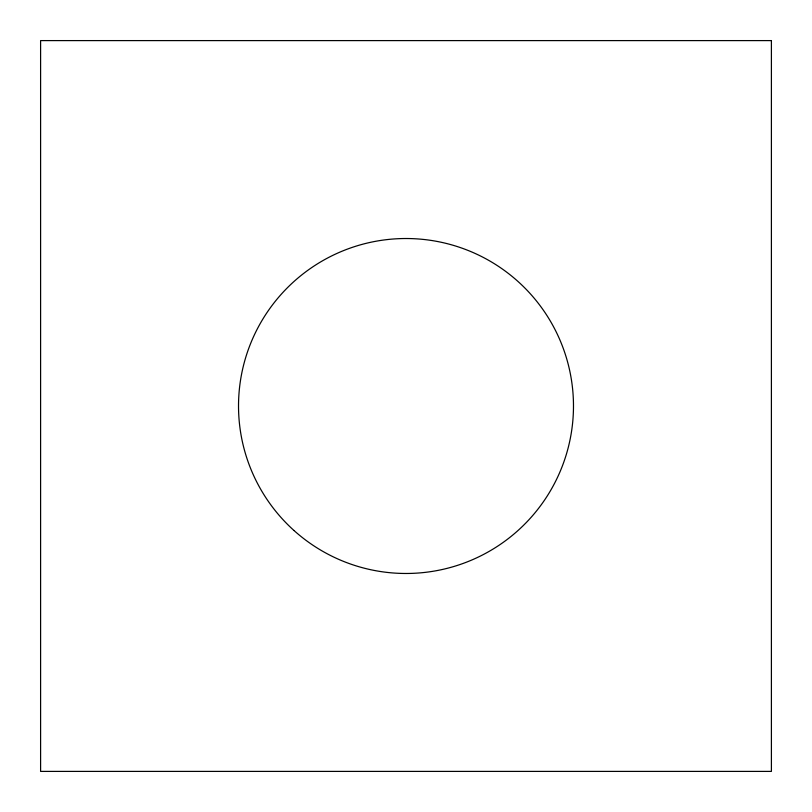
<?xml version="1.0" encoding="UTF-8"?>
<svg xmlns="http://www.w3.org/2000/svg" width="812" height="812" viewBox="0 0 812 812"><rect width="100%" height="100%" fill="white"/><g stroke="black" fill="none" stroke-linecap="round" stroke-linejoin="round"><path stroke-width="1.22" d="M771.4 40.6L40.6 40.6L40.6 771.4L771.4 771.4L771.4 40.6M293.985 530.5A167.475 167.475 0 0 0 569.831 440.764A167.475 167.475 0 0 0 354.194 246.736A167.475 167.475 0 0 0 293.985 530.5"/></g></svg>
